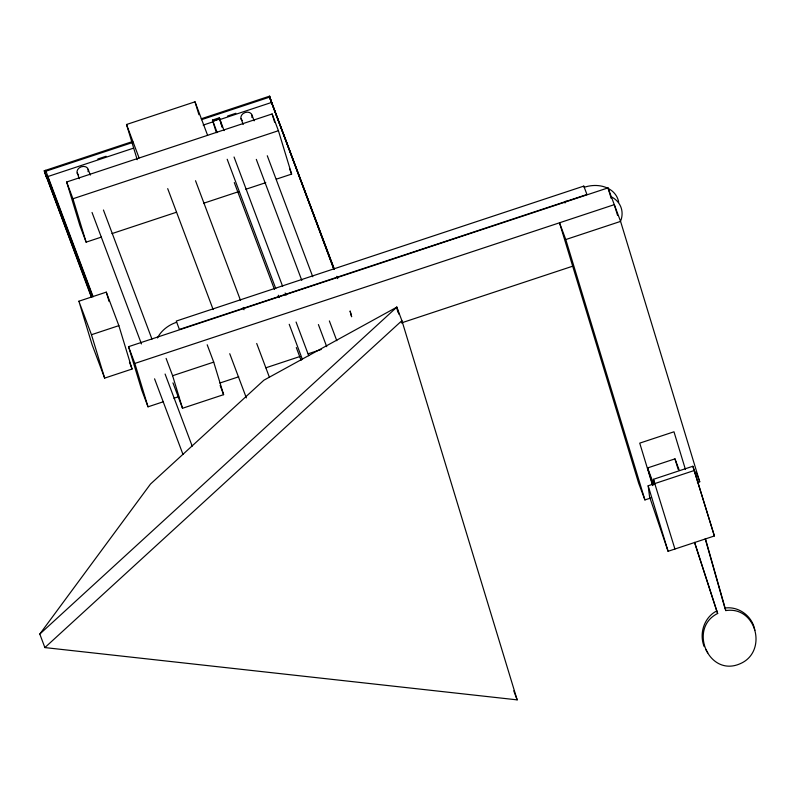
<?xml version="1.0" encoding="UTF-8"?>
<svg xmlns="http://www.w3.org/2000/svg" width="796" height="796" viewBox="0 0 796 796"><rect width="100%" height="100%" fill="white"/><g stroke="black" fill="none" stroke-linecap="round" stroke-linejoin="round"><path stroke-width="1.19" d="M39.8 634.064L150.504 484.038L263.884 380.209L396.816 307.147L401.9 320.669L517.161 699.863L44.884 647.586L39.8 634.064L396.816 307.147L398.985 314.281M44.884 647.586L401.9 320.669M694.48 542.345L716.718 610.97C704.062 617.298 698.918 633.795 704.211 646.641M694.659 542.494L717.664 613.477C687.764 628.213 708.729 677.764 740.23 663.685C768.04 651.785 756.489 605.826 725.833 610.582L724.887 608.074C738.867 605.905 752.747 616.552 754.847 630.412M137.21 159.697L126.514 124.504L195.01 101.818L207.607 135.33M91.232 296.848L44.238 170.782L132.743 141.469M201.189 118.803L269.635 96.137L269.963 97.013L201.517 119.679M133.071 142.345L44.566 171.657L46.218 177.08M216.343 132.663L212.462 120.077L219.308 117.808L224.104 130.634M97.808 159.011L106.067 156.275M212.771 120.922L219.626 118.654L222.124 126.872M227.616 116.017L235.885 113.281M212.88 121.281L218.592 119.39M47.392 176.692L133.539 148.156M203.169 125.101L213.786 121.579M219.686 119.629L271.615 102.435L269.635 96.137M101.391 237.099L86.127 242.153L79.839 225.407L66.645 182.005L272.123 113.957L278.421 130.713L291.615 174.105L276.351 179.16M66.645 182.005L72.943 198.761L278.421 130.713M111.967 233.606L176.543 212.214M203.547 203.269L238.77 191.607M245.815 189.269L265.774 182.662M78.874 301.216L106.276 292.142L118.863 325.644L132.056 369.046L104.654 378.11L92.067 344.608L78.874 301.216L91.47 334.718L104.654 378.11M91.47 334.718L118.863 325.644M163.339 401.751L148.026 406.826L141.728 390.08L128.534 346.678L607.995 187.896L620.582 221.397L699.724 481.779L697.395 482.555M128.534 346.678L134.832 363.434L614.293 204.652L617.547 215.348M650.76 497.998L644.929 499.928L638.641 483.172L559.498 222.8L565.787 239.546L620.582 221.397M166.105 358.399L172.623 375.722L213.716 362.12L223.606 394.667L182.513 408.268L172.961 382.856M173.946 398.249L178.652 396.687M219.885 383.025L238.73 376.787M265.824 367.812L299.993 356.499M308.241 353.772L321.196 349.474M401.303 322.947L573.289 265.993M652.869 485.371L647.576 467.939L674.968 458.864L679.267 470.287M654.859 483.988L653.436 479.311L692.888 466.247L714.38 535.957L668.083 551.29L649.576 496.813L648.163 485.769L694.47 470.436M705.992 649.755L707.773 652.879M695.953 471.73L699.724 481.779M714.38 535.957L692.888 466.247M716.718 610.97L717.664 613.477M653.436 479.311L674.928 549.021M647.576 467.939L653.586 483.928M513.768 690.848L517.161 699.863M333.952 268.113L269.675 97.102L333.852 268.889M334.23 269.327L269.506 97.162L333.683 268.939M336.847 276.311L337.723 278.64M289.515 168.523L291.615 174.105M251.974 115.032L254.153 120.853M267.277 155.747L312.748 276.739M329.365 320.937L336.798 340.718M241.009 118.664L243.198 124.484M256.312 159.379L301.793 280.361M318.41 324.569L326.718 346.678M234.044 157.001L282.64 286.361M285.147 292.968L286.023 295.296M296.072 322.022L308.739 355.732M212.462 120.077L217.139 132.544M227.188 159.27L275.784 288.63M278.301 295.236L279.167 297.565M289.217 324.29L302.43 359.513M234.283 182.543L274.471 289.455M296.311 347.563L301.117 360.349M195.527 180.722L240.541 300.46M243.158 307.445L244.034 309.763M256.71 343.484L269.386 377.195M167.697 188.632L213.139 309.535M229.745 353.713L246.352 397.891M126.514 124.504L139.111 158.006M207.199 344.787L213.716 362.12M220.134 385.423L223.606 394.667M88.137 169.289L90.316 175.11M103.44 210.005L151.976 339.136M165.09 374.04L192.204 446.158M77.172 172.921L79.361 178.742M92.037 212.472L141.449 343.932M154.573 378.826L182.99 454.446M129.45 362.11L132.056 369.046M45.611 170.324L93.132 296.779M47.253 175.757L92.167 295.236M44.238 170.782L91.769 297.226M607.995 187.896L611.199 198.453M685.456 469.531L673.983 431.79L639.735 443.133L652.64 485.59M674.968 458.864L678.152 469.322M648.163 485.769L668.083 551.29M565.787 239.546L644.929 499.928M272.123 113.957L274.62 122.166M219.308 117.808L222.164 127.211M195.01 101.818L198.93 114.724M172.623 375.722L182.513 408.268M134.832 363.434L148.026 406.826M106.276 292.142L109.122 301.525M72.943 198.761L86.127 242.153M705.475 538.912L725.833 610.582M705.216 538.783L724.549 606.88M396.816 307.147L397.741 311.992M610.651 196.473A28.875 22.656 -20.6 0 1 620.93 220.363M584.164 187.299A28.875 22.656 -20.6 0 1 618.691 202.244M565.011 202.99A28.875 22.656 -20.6 0 1 566.105 201.02M157.469 337.952A28.875 22.656 -20.6 0 1 176.622 322.261M78.565 174.851A5.771 4.527 -20.6 0 1 81.331 166.762A5.771 4.527 -20.6 0 1 88.058 171.707M242.402 120.594A5.771 4.527 -20.6 0 1 245.168 112.505A5.771 4.527 -20.6 0 1 251.894 117.45M583.796 186.105L176.264 321.067L179.408 329.445L586.95 194.483L583.796 186.105M350.131 311.156L351.613 316.639L350.131 311.156"/></g></svg>
